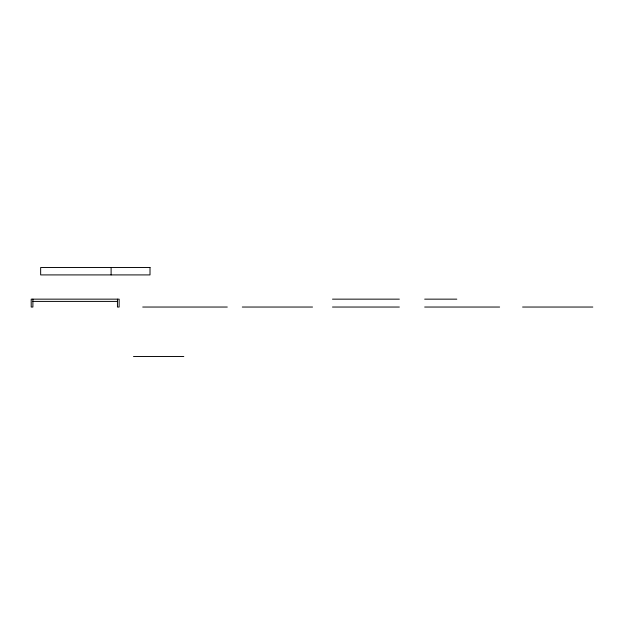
<?xml version="1.0" encoding="UTF-8"?>
<svg xmlns="http://www.w3.org/2000/svg" width="624" height="624" viewBox="0 0 624 624"><rect width="100%" height="100%" fill="white"/><g stroke="black" fill="none" stroke-linecap="round" stroke-linejoin="round"><path stroke-width="0.94" d="M332.491 299.153L399.344 299.153M424.671 299.153L456.807 299.153M32.893 301.408L117.445 301.408M142.724 307.039L227.284 307.039M242.307 307.039L312.523 307.039M332.491 307.039L399.344 307.039M424.671 307.039L499.621 307.039M522.592 307.039L592.8 307.039M133.481 356.483L183.791 356.483M117.445 299.153L117.445 307.039L119.137 307.039L119.137 299.153L31.2 299.153L31.2 307.039L32.893 307.039L32.893 299.153M111.111 267.517L111.111 274.911M150.01 267.517L40.654 267.517L40.654 274.911L150.01 274.911L150.01 267.517"/></g></svg>
